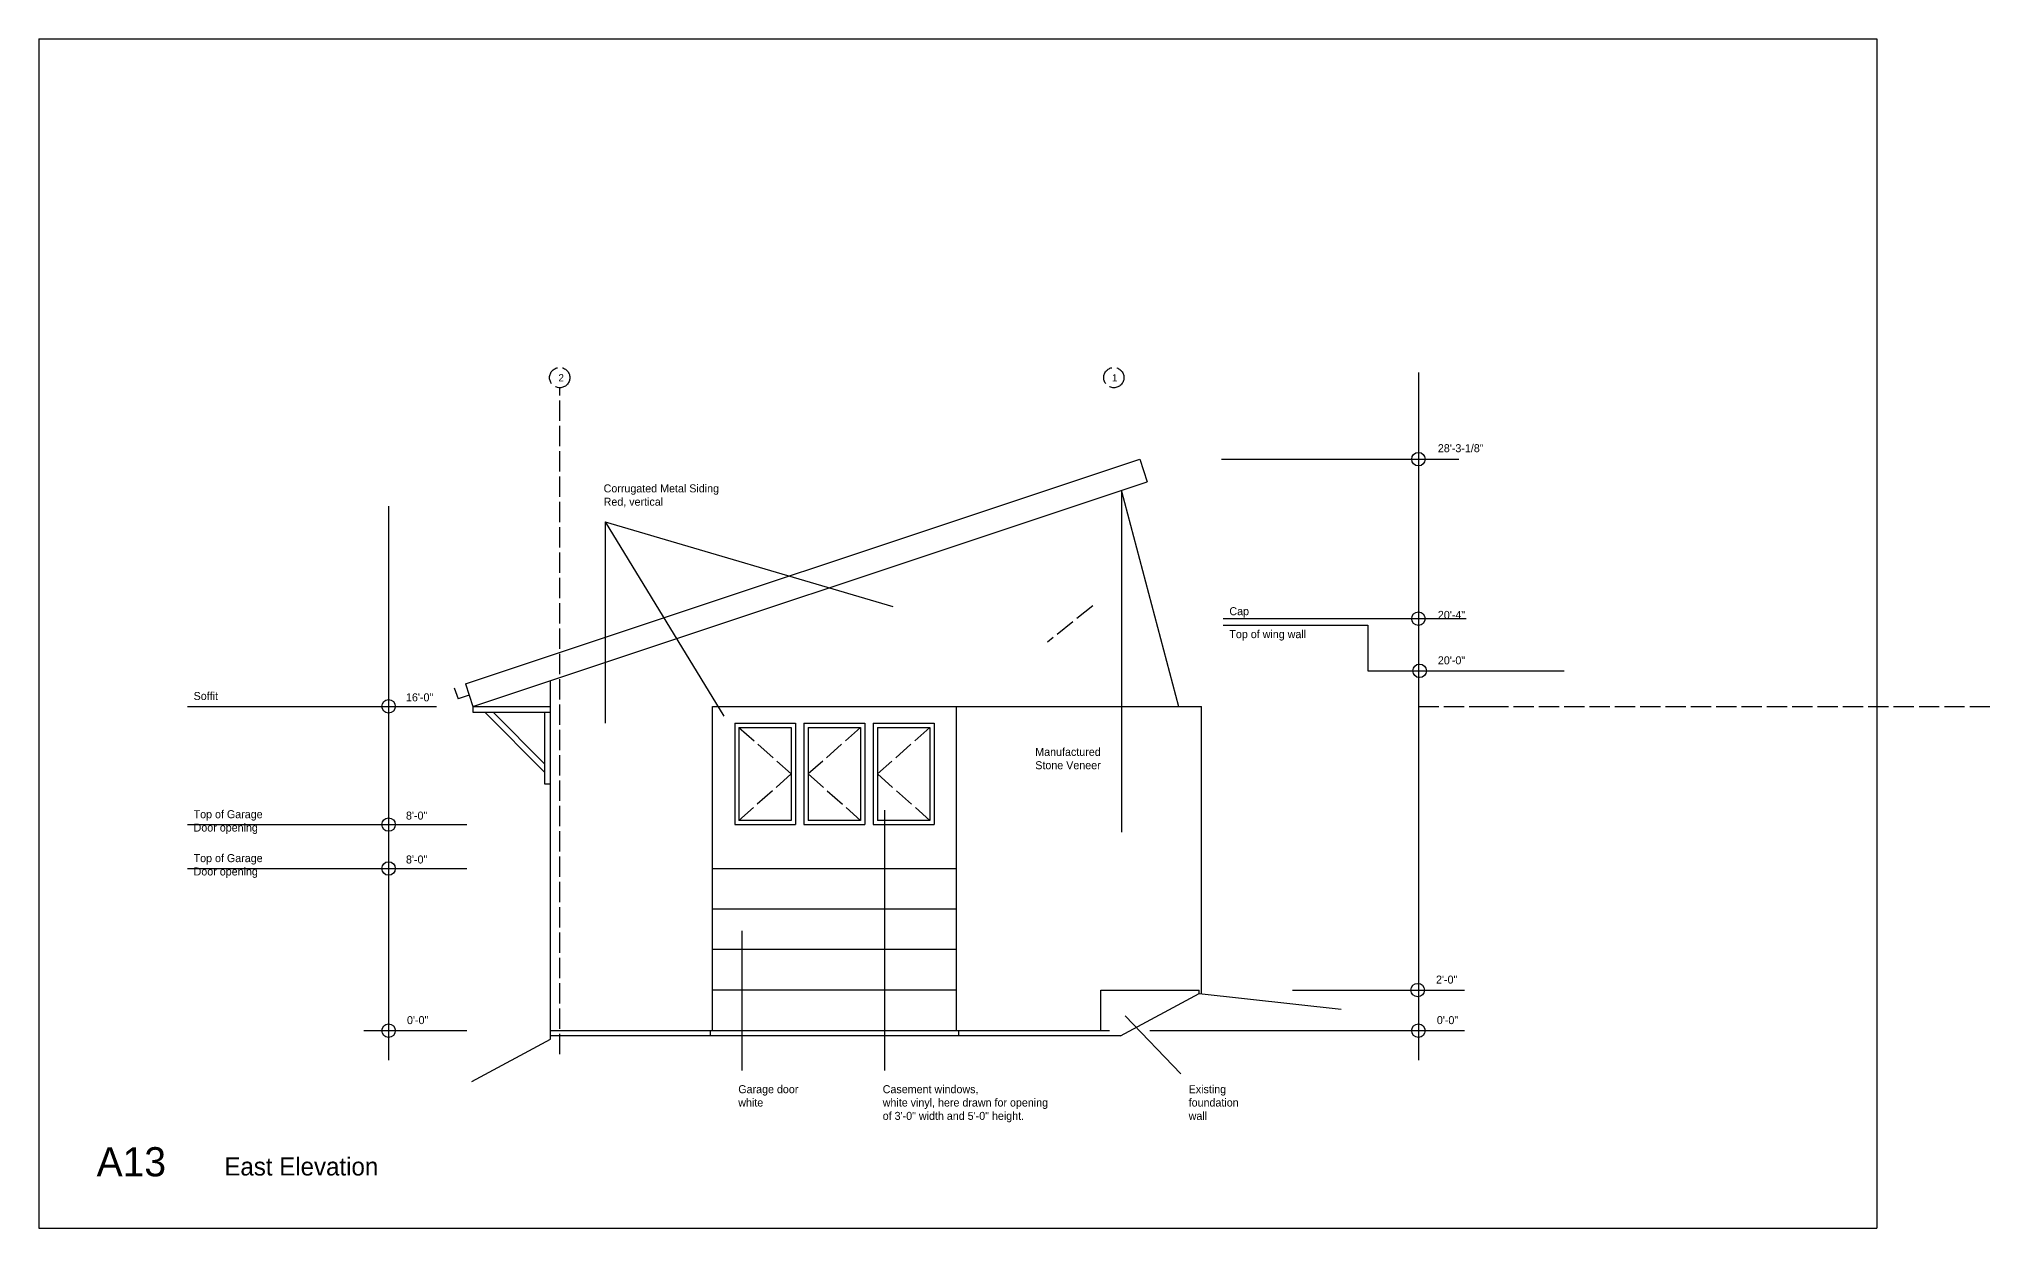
# Model space of a CAD drawing. Header units: inches. Extents: x -173 to 6851, y -1827 to 3486.
# Drawn here: x 967 to 2119, y -1067 to -363 of the extents above; entities that cross this region are included whole.
import ezdxf

# ---------------------------------------------------------------- set-up
doc = ezdxf.new("R2010")
doc.units = ezdxf.units.IN
doc.header["$MEASUREMENT"] = 0
doc.linetypes.add('ACAD_ISO02W100', pattern=[15, 12, -3])
for name, color, linetype in [('const', 7, 'Continuous'), ('e1', 7, 'Continuous'), ('e2', 251, 'Continuous'), ('glassSwing', 172, 'ACAD_ISO02W100'), ('grid', 252, 'ACAD_ISO02W100'), ('millwork', 253, 'Continuous'), ('soffit', 253, 'ACAD_ISO02W100'), ('walls', 7, 'Continuous')]:
    doc.layers.add(name, color=color, linetype=linetype)

msp = doc.modelspace()

# ---------------------------------------------------------------- linework, layer by layer
for p, q in [((966.9, -363.4), (2054.9, -363.4)), ((966.9, -363.4), (966.9, -1067.4)), ((2054.9, -363.4), (2054.9, -1067.4)), ((966.9, -1067.4), (2054.9, -1067.4))]:
    msp.add_line(p, q)
at = {"layer": 'e1'}
for p, q in [((1618.6, -612.2), (1623, -625.5)), ((1607.7, -631.2), (1641.5, -758.5)), ((1607.7, -631.2), (1607.7, -833)), ((1212.7, -747.5), (1215, -754.1)), ((1219.4, -745.2), (1223.8, -758.5)), ((1365.7, -854.5), (1365.7, -758.5)), ((1365.7, -758.5), (1655, -758.5)), ((1510, -950.5), (1510, -758.5)), ((1365.7, -854.5), (1510, -854.5)), ((1511.5, -953.5), (1511.5, -950.5))]:
    msp.add_line(p, q, dxfattribs=at)
at = {"layer": 'e2'}
for p, q in [((1783.5, -560.8), (1783.5, -968)), ((1667, -612.2), (1807.5, -612.2)), ((1173.9, -639.9), (1173.9, -968)), ((1302.1, -649.2), (1302.1, -768.4)), ((1302.1, -649.2), (1372.3, -764.3)), ((1302.1, -649.2), (1472.3, -699.4)), ((1668, -706.5), (1811.8, -706.5)), ((1668, -710.5), (1753.5, -710.5)), ((1753.5, -710.5), (1753.5, -737.5)), ((1753.5, -737.5), (1811.8, -737.5)), ((1753.5, -737.5), (1869.7, -737.5)), ((1054.9, -758.5), (1194, -758.5)), ((1194, -758.5), (1202.2, -758.5)), ((1223.8, -758.5), (1269.7, -758.5)), ((1365.7, -758.5), (1655, -758.5)), ((1365.7, -758.5), (1655, -758.5)), ((1223.8, -762), (1269.7, -762)), ((1378.8, -768.5), (1414.8, -768.5)), ((1378.8, -768.5), (1378.8, -828.5)), ((1381.3, -771), (1381.3, -826)), ((1381.3, -771), (1412.3, -771)), ((1412.3, -771), (1412.3, -826)), ((1414.8, -768.5), (1414.8, -828.5)), ((1419.8, -768.5), (1455.8, -768.5)), ((1419.8, -768.5), (1419.8, -828.5)), ((1422.3, -771), (1422.3, -826)), ((1422.3, -771), (1453.3, -771)), ((1453.3, -771), (1453.3, -826)), ((1455.8, -768.5), (1455.8, -828.5)), ((1460.8, -768.5), (1496.8, -768.5)), ((1460.8, -768.5), (1460.8, -828.5)), ((1463.3, -771), (1463.3, -826)), ((1463.3, -771), (1494.3, -771)), ((1494.3, -771), (1494.3, -826)), ((1496.8, -768.5), (1496.8, -828.5)), ((1054.9, -828.5), (1220.3, -828.5)), ((1378.8, -828.5), (1414.8, -828.5)), ((1412.3, -826), (1381.3, -826)), ((1419.8, -828.5), (1455.8, -828.5)), ((1453.3, -826), (1422.3, -826)), ((1460.8, -828.5), (1496.8, -828.5)), ((1494.3, -826), (1463.3, -826)), ((1467.4, -819.9), (1467.4, -974)), ((1054.9, -854.5), (1220.3, -854.5)), ((1510, -878.5), (1365.7, -878.5)), ((1383.1, -891.4), (1383.1, -974)), ((1510, -902.5), (1365.7, -902.5)), ((1510, -926.5), (1365.7, -926.5)), ((1595.5, -926.5), (1653.7, -926.5)), ((1595.5, -950.5), (1595.5, -926.5)), ((1624.6, -926.5), (1643, -926.5)), ((1708.9, -926.5), (1810.8, -926.5)), ((1642.8, -976), (1609.9, -941.7)), ((1159.2, -950.5), (1220.3, -950.5)), ((1269.7, -950.5), (1511.2, -950.5)), ((1364.3, -950.5), (1364.3, -953.5)), ((1511.2, -950.5), (1595.5, -950.5)), ((1511.2, -950.5), (1600.6, -950.5)), ((1624.6, -950.5), (1810.8, -950.5))]:
    msp.add_line(p, q, dxfattribs=at)
for centre, radius in [((1783.5, -612.2), 4), ((1783.5, -706.6), 4), ((1784.2, -737.5), 4), ((1173.9, -758.5), 4), ((1173.9, -828.5), 4), ((1173.9, -854.5), 4), ((1510, -854.5), 4.547473508864641e-13), ((1783.1, -926.5), 4), ((1173.9, -950.5), 4), ((1783.5, -950.5), 4)]:
    msp.add_circle(centre, radius, dxfattribs=at)
at = {"layer": 'glassSwing'}
msp.add_line((1590.7, -699), (1564, -720.5), dxfattribs=at)
msp.add_line((1590.7, -699), (1564, -720.5), dxfattribs=at)
at = {"layer": 'grid'}
msp.add_line((1275.2, -964.4), (1275.2, -569.9), dxfattribs=at)
for centre in [(1275.2, -563.9), (1603.2, -563.9)]:
    msp.add_circle(centre, 6, dxfattribs=at)
at = {"layer": 'millwork'}
for p, q in [((1223.8, -758.5), (1223.8, -762)), ((1230.8, -762), (1266.2, -797.4)), ((1235.8, -762), (1266.2, -792.5)), ((1266.2, -762), (1266.2, -804.4)), ((1266.2, -804.4), (1269.7, -804.4))]:
    msp.add_line(p, q, dxfattribs=at)
at = {"layer": 'soffit'}
for p, q in [((1783.5, -758.5), (1824.8, -758.5)), ((1824.8, -758.5), (6768.4, -758.5)), ((1381.3, -771), (1412.3, -798.5)), ((1453.3, -771), (1422.3, -798.5)), ((1494.3, -771), (1463.3, -798.5)), ((1412.3, -798.5), (1381.3, -826)), ((1422.3, -798.5), (1453.3, -826)), ((1463.3, -798.5), (1494.3, -826))]:
    msp.add_line(p, q, dxfattribs=at)
at = {"layer": 'walls'}
for p, q in [((1219.4, -745.2), (1618.6, -612.2)), ((1223.8, -758.5), (1623, -625.5)), ((1269.7, -955.5), (1269.7, -743.2)), ((1221.6, -751.9), (1215, -754.1)), ((1655, -928.6), (1655, -758.5)), ((1365.7, -950.5), (1365.7, -854.5)), ((1607.1, -953.5), (1653.7, -928.5)), ((1653.7, -928.5), (1653.7, -926.5)), ((1653.7, -928.5), (1737.7, -937.7)), ((1223.1, -980.6), (1269.7, -955.5)), ((1607.1, -953.5), (1269.7, -953.5))]:
    msp.add_line(p, q, dxfattribs=at)

# ---------------------------------------------------------------- texts
at = {"layer": 'const', "attachment_point": 1}
for s, insert, char_height, width in [('2', (1274.5, -561.8), 4.26, 1625.197), ('1', (1602.1, -561.9), 4.26, 1625.197), ('28\'-3-1/8"', (1795, -603.3), 4.74, 1805.775), ('Corrugated Metal Siding^JRed, vertical', (1301.2, -627.1), 4.736, 1805.775), ('Cap', (1671.6, -699.8), 4.74, 1805.775), ('20\'-4"', (1795, -702), 4.74, 1805.775), ('Top of wing wall', (1671.6, -713.4), 4.736, 1805.775), ('20\'-0"', (1795, -728.9), 4.74, 1805.775), ('Soffit', (1058.5, -750), 4.74, 1805.775), ('16\'-0"', (1184.2, -750.8), 4.74, 1805.775), ('Manufactured^JStone Veneer', (1556.7, -783.1), 4.736, 1805.775), ('Top of Garage^JDoor opening', (1058.5, -820), 4.736, 1805.775), ('8\'-0"', (1184.2, -820.8), 4.74, 1805.775), ('Top of Garage^JDoor opening', (1058.5, -846), 4.736, 1805.775), ('8\'-0"', (1184.2, -846.8), 4.74, 1805.775), ('2\'-0"', (1793.9, -917.9), 4.74, 1805.775), ('0\'-0"', (1184.8, -941.9), 4.74, 1805.775), ('0\'-0"', (1794.4, -941.9), 4.74, 1805.775), ('Garage door^Jwhite', (1380.9, -982.8), 4.736, 1805.775), ('Casement windows,^Jwhite vinyl, here drawn for opening^Jof 3\'-0" width and 5\'-0" height.', (1466.4, -982.8), 4.736, 1805.775), ('Existing^Jfoundation^Jwall', (1647.5, -982.8), 4.736, 1805.775), ('A13', (1001.1, -1019.5), 17.26, 6582.049), ('East Elevation', (1076.7, -1025.6), 10.656, 4062.993)]:
    msp.add_mtext(s, dxfattribs=dict(at, insert=insert, char_height=char_height, width=width))

doc.saveas('drawing.dxf')
